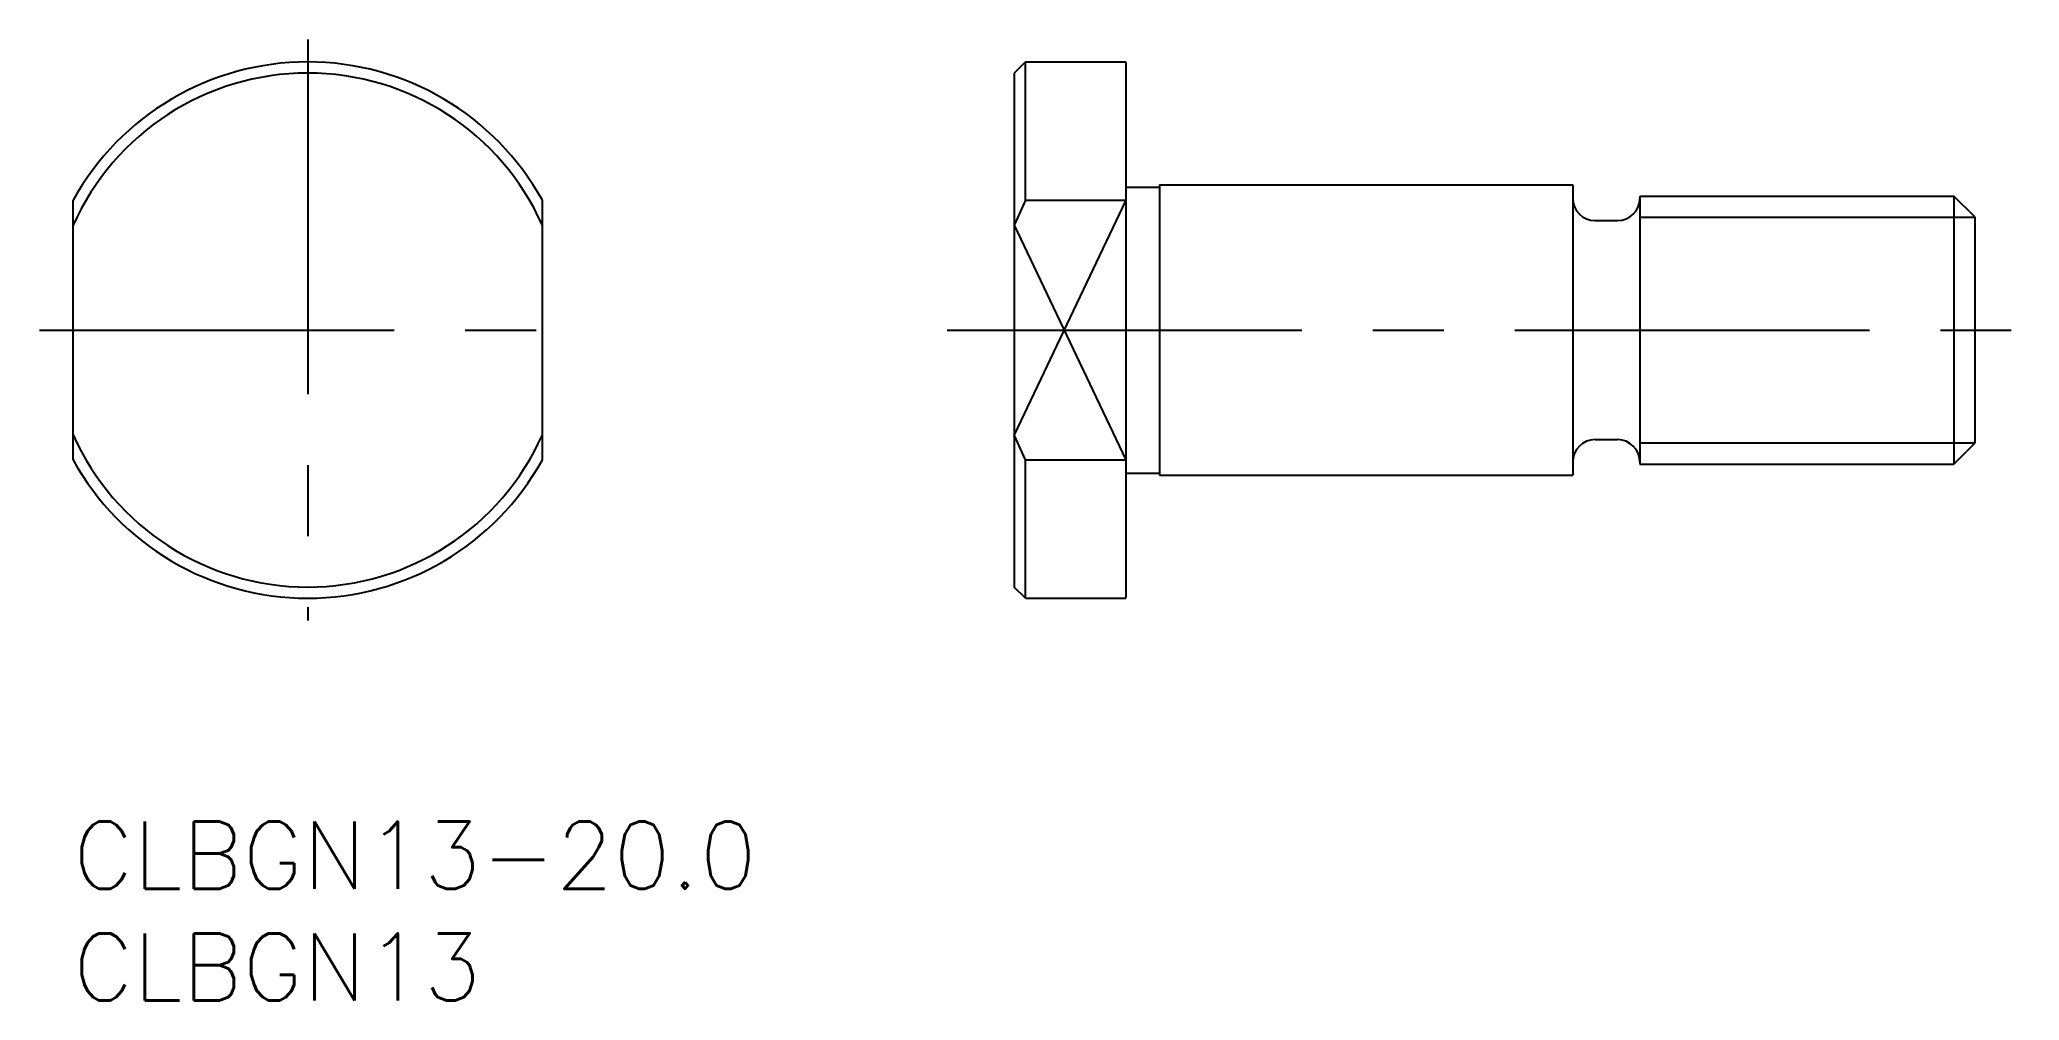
# Model space of a CAD drawing. Extents: x -1.5 to 87.1, y -8 to 35.
import ezdxf

# ---------------------------------------------------------------- set-up
doc = ezdxf.new("R2010")
doc.units = 0
doc.header["$LTSCALE"] = 0.5
doc.linetypes.add('CENTER', pattern=[50.8, 31.75, -6.35, 6.35, -6.35])
for name, color, linetype in [('MSM_CENTER', 1, 'CENTER'), ('MSM_CONTINUOUS', 7, 'CONTINUOUS'), ('MSM_NARROW', 5, 'CONTINUOUS'), ('MSM_PART_NUMBER', 7, 'CONTINUOUS')]:
    doc.layers.add(name, color=color, linetype=linetype)
doc.styles.get("Standard").update_dxf_attribs({"font": 'txt.shx', "height": 3, "bigfont": 'bigfont.shx'})

# ---------------------------------------------------------------- blocks, each defined once
blk = doc.blocks.new('*U10')
at = {"layer": 'MSM_PART_NUMBER'}
blk.add_text('CLBGN13-20.0', height=3, dxfattribs=at).set_placement((0, -3))
blk = doc.blocks.new('*U11')
at = {"layer": 'MSM_PART_NUMBER'}
blk.add_text('CLBGN13', height=3, dxfattribs=at).set_placement((0, -8))

msp = doc.modelspace()

# ---------------------------------------------------------------- linework, layer by layer
at = {"layer": 'MSM_CENTER'}
for p, q in [((10.5, 35), (10.5, 9)), ((-1.5, 22), (22.5, 22)), ((39.118, 22), (87.105, 22))]:
    msp.add_line(p, q, dxfattribs=at)
at = {"layer": 'MSM_CONTINUOUS'}
for p, q in [((42.618, 34), (42.118, 33.5)), ((42.618, 34), (47.118, 34)), ((42.618, 27.809), (42.618, 34)), ((47.118, 34), (47.118, 10)), ((42.118, 33.5), (42.118, 10.5)), ((47.118, 28.4), (48.618, 28.4)), ((48.618, 28.5), (48.618, 15.5)), ((48.618, 28.5), (67.118, 28.5)), ((67.118, 28.5), (67.118, 15.5)), ((0, 16.191), (0, 27.809)), ((21, 16.191), (21, 27.809)), ((42.618, 27.809), (42.118, 26.69)), ((42.618, 27.809), (47.118, 27.809)), ((70.118, 28), (70.118, 16)), ((70.118, 28), (84.171, 28)), ((85.118, 27.053), (84.171, 28)), ((84.171, 28), (84.171, 16)), ((68.118, 26.9), (69.118, 26.9)), ((85.118, 16.947), (85.118, 27.053)), ((42.618, 16.191), (42.118, 17.31)), ((68.118, 17.1), (69.118, 17.1)), ((84.171, 16), (85.118, 16.947)), ((42.618, 16.191), (47.118, 16.191)), ((42.618, 10), (42.618, 16.191)), ((70.118, 16), (84.171, 16)), ((47.118, 15.6), (48.618, 15.6)), ((48.618, 15.5), (67.118, 15.5)), ((54.513, 15.5), (54.513, 15.5)), ((60.408, 15.5), (60.408, 15.5)), ((42.618, 10), (42.118, 10.5)), ((42.618, 10), (47.118, 10))]:
    msp.add_line(p, q, dxfattribs=at)
for centre, radius, start, end in [((10.5, 22), 12, 28.95502, 151.04498), ((10.5, 22), 11.5, 24.07061, 155.92939), ((68.118, 27.9), 1, 180, 270), ((69.118, 27.9), 1, 270, 0), ((10.5, 22), 11.5, 204.07061, 335.92939), ((68.118, 16.1), 1, 90, 180), ((69.118, 16.1), 1, 0, 90), ((10.5, 22), 12, 208.95502, 331.04498)]:
    msp.add_arc(centre, radius, start, end, dxfattribs=at)
at = {"layer": 'MSM_NARROW'}
for p, q in [((47.118, 27.809), (42.118, 17.31)), ((42.118, 26.69), (47.118, 16.191)), ((70.118, 27.053), (85.118, 27.053)), ((70.118, 16.947), (85.118, 16.947))]:
    msp.add_line(p, q, dxfattribs=at)

# ---------------------------------------------------------------- block references
at = {"layer": 'MSM_CONTINUOUS'}
for name in ['*U10', '*U11']:
    msp.add_blockref(name, (0, 0), dxfattribs=at)

doc.saveas('drawing.dxf')
